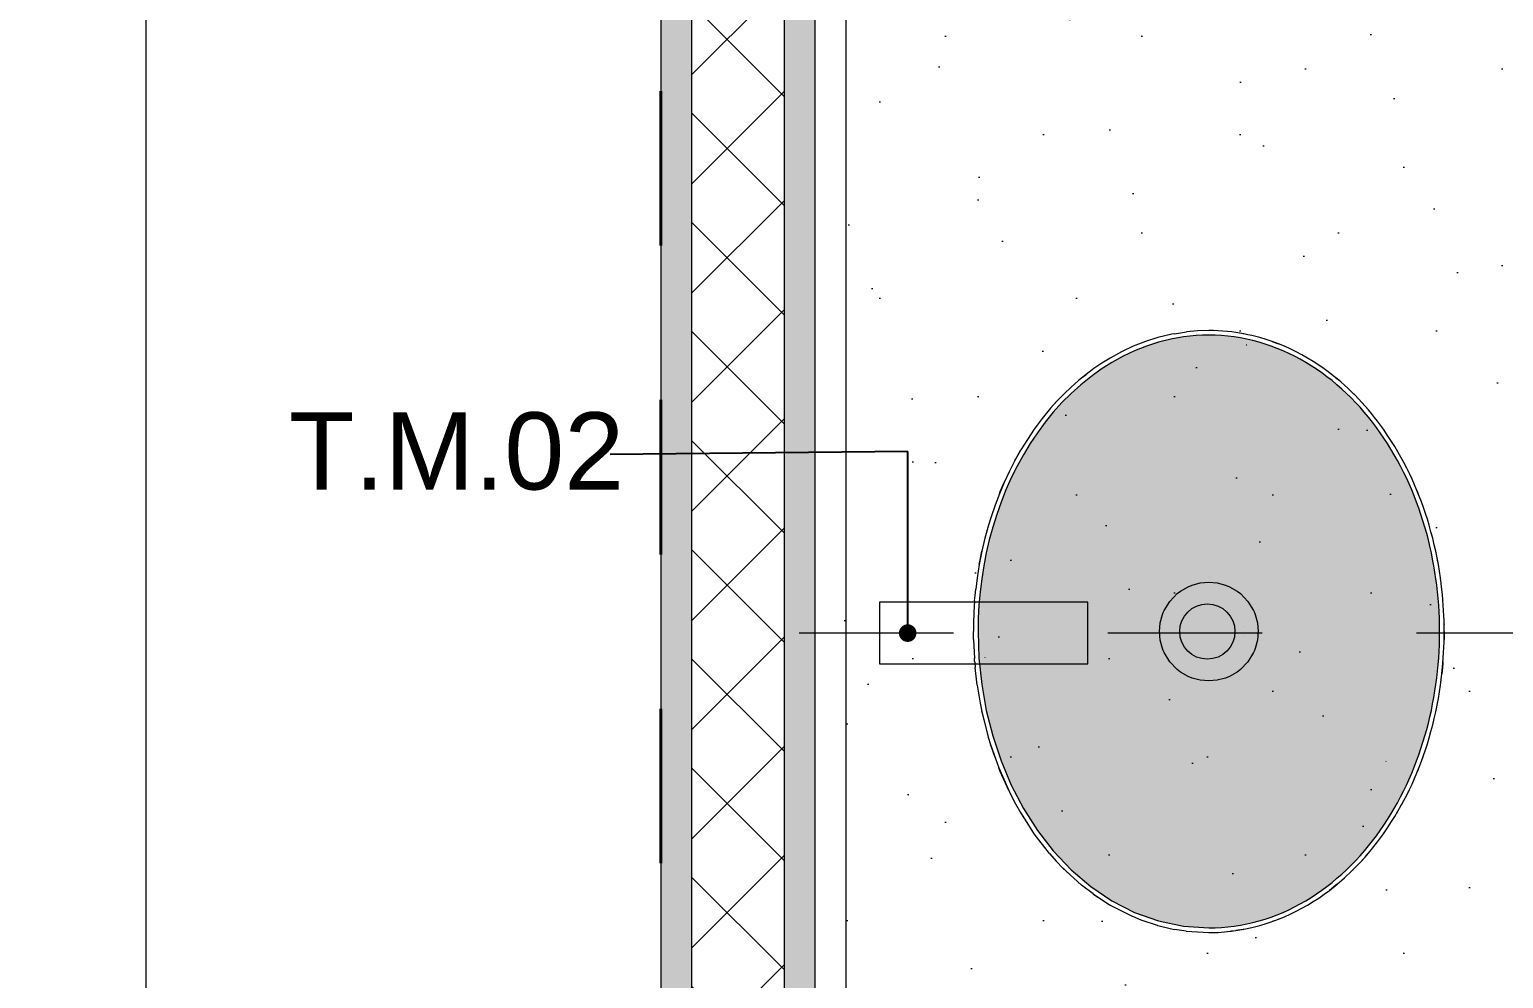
# Model space of a CAD drawing. Header units: metres. Extents: x -1.9 to 95.3, y -2.2 to 2.5.
# Drawn here: x 21.986 to 22.941, y -0.75 to -0.135 of the extents above; entities that cross this region are included whole.
import ezdxf

# ---------------------------------------------------------------- set-up
doc = ezdxf.new("R2010")
doc.units = ezdxf.units.M
doc.header["$MEASUREMENT"] = 0
doc.linetypes.add('Dashed', pattern=[0.035, 0.0225, -0.0125])
for name, color, linetype, lineweight in [('0_Caneta_No__1', 7, 'Continuous', 40), ('NOTAS-DETALHAMENTO.EXEC_Caneta_No__1', 7, 'Continuous', 40), ('NOTAS-DETALHAMENTO.EXEC_Caneta_No__241', 7, 'Continuous', 13), ('PAREDE CONSTRUIR_Caneta_No__241', 7, 'Continuous', 13), ('PAREDE CONSTRUIR_Caneta_No__255', 255, 'Continuous', 0), ('PAREDE CONSTRUIR_Caneta_No__83', 84, 'Continuous', 0)]:
    doc.layers.add(name, color=color, linetype=linetype, lineweight=lineweight)
for name, color, linetype, lineweight, true_color in [('0_Caneta_No__25', 7, 'Continuous', 13, 0x982312), ('EIXO HIDRÁULICO - Executivo.EXEC_Caneta_No__167', 7, 'Continuous', 0, 0x0035d5), ('LOUCAS-METAIS.ARQ_Caneta_No__13', 7, 'Continuous', 0, 0xaaaaaa), ('LOUCAS-METAIS.ARQ_Caneta_No__16', 7, 'Continuous', 0, 0xc9c9c9), ('LOUCAS-METAIS.ARQ_Caneta_No__19', 7, 'Continuous', 0, 0xe9e9e9), ('LOUCAS-METAIS.ARQ_Caneta_No__96', 7, 'Continuous', 0, 0xb6b6b6)]:
    doc.layers.add(name, color=color, linetype=linetype, lineweight=lineweight, true_color=true_color)
doc.styles.add('GENERATED_STYLE_1', font='arial.ttf')
doc.dimstyles.new('GENERATED_STYLE__2', dxfattribs={"dimtxt": 0.05, "dimasz": 0.02375, "dimexe": 0.18, "dimexo": 0.267183, "dimgap": 0, "dimtad": 1, "dimzin": 0, "dimdsep": 46, "dimtxsty": 'GENERATED_STYLE_1', "dimblk": 'ARROWHEAD_11', "dimblk1": 'ARROWHEAD_11', "dimblk2": 'ARROWHEAD_11', "dimcen": 0.09, "dimclrd": 256, "dimclre": 256, "dimclrt": 256, "dimadec": 0, "dimazin": 0, "dimtfac": 1, "dimtdec": 4, "dimtmove": 0, "dimatfit": 3, "dimfxl": 0, "dimtolj": 1, "dimtzin": 0, "dimarcsym": 0})
doc.dimstyles.new('GENERATED_STYLE__6', dxfattribs={"dimtxt": 0.18, "dimasz": 0.0228, "dimexe": 0.18, "dimexo": 0.0625, "dimgap": 0, "dimtad": 0, "dimtih": 1, "dimtoh": 1, "dimdec": 4, "dimzin": 0, "dimdsep": 46, "dimcen": 0.09, "dimadec": 0, "dimazin": 0, "dimtfac": 1, "dimtdec": 4, "dimtmove": 0, "dimatfit": 3, "dimldrblk": 'ARROWHEAD_11', "dimfxl": 0, "dimtolj": 1, "dimtzin": 0, "dimarcsym": 0})
pattern_1 = [(45, (24.06449, 0.2), (-0.0636396, 0.0636396), [0, -0.06, 0, -0.09]), (110, (24.26449, 0.2), (0.0845723, 0.0307818), [0, -0.044, 0, -0.076])]

# ---------------------------------------------------------------- blocks, each defined once
blk = doc.blocks.new('*D83', base_point=(24.06449, 0))
at = {"layer": '0_Caneta_No__25', "linetype": 'Continuous', "lineweight": 13, "true_color": 0x982312}
for points in [[(22.05562, 2.025), (22.05609, 2.02261), (22.05745, 2.02058), (22.05947, 2.01923), (22.06187, 2.01875), (22.06426, 2.01923), (22.06628, 2.02058), (22.06764, 2.02261), (22.06812, 2.025), (22.06764, 2.02739), (22.06628, 2.02942), (22.06426, 2.03077), (22.06187, 2.03125), (22.05947, 2.03077), (22.05745, 2.02942), (22.05609, 2.02739)], [(22.05562, -2.025), (22.05609, -2.02739), (22.05745, -2.02942), (22.05947, -2.03077), (22.06187, -2.03125), (22.06426, -2.03077), (22.06628, -2.02942), (22.06764, -2.02739), (22.06812, -2.025), (22.06764, -2.02261), (22.06628, -2.02058), (22.06426, -2.01923), (22.06187, -2.01875), (22.05947, -2.01923), (22.05745, -2.02058), (22.05609, -2.02261)]]:
    blk.add_hatch(color=24, dxfattribs=at).paths.add_polyline_path(points)
at = {"layer": '0_Caneta_No__25', "color": 24, "linetype": 'Continuous', "lineweight": 13, "true_color": 0x982312}
for p, q in [((22.06187, 2.03125), (22.06187, 2.0375)), ((22.05562, 2.025), (22.03843, 2.025)), ((22.32905, 2.025), (22.06812, 2.025)), ((22.06187, -2.01875), (22.06187, 2.01875)), ((22.05562, -2.025), (22.03843, -2.025)), ((22.06187, -2.0375), (22.06187, -2.03125)), ((22.32905, -2.025), (22.06812, -2.025))]:
    blk.add_line(p, q, dxfattribs=at)
for centre in [(22.06187, 2.025), (22.06187, -2.025)]:
    blk.add_circle(centre, 0.00625, dxfattribs=at)
at = {"layer": '0_Caneta_No__25', "color": 24, "lineweight": 13, "true_color": 0x982312, "insert": (22.05187, -0.06673), "char_height": 0.05, "attachment_point": 7, "rotation": 90, "style": 'GENERATED_STYLE_1'}
blk.add_mtext('\\A1;{\\pql;\\fArial|b0|i0|c0|p0;\\W1.000000;4,05}', dxfattribs=at)
blk = doc.blocks.new('ARROWHEAD_11')
at = {"color": 0, "linetype": 'Continuous', "lineweight": 0}
blk.add_line((0, 0), (-1, 0), dxfattribs=at)
at = {"color": 0, "linetype": 'Continuous', "lineweight": 0, "const_width": 0.25, "flags": 128}
blk.add_lwpolyline([(-0.125, 0, 1), (0.125, 0, 1)], format="xyb", close=True, dxfattribs=at)

msp = doc.modelspace()

# ---------------------------------------------------------------- hatches: boundary and pattern name
at = {"layer": 'LOUCAS-METAIS.ARQ_Caneta_No__16', "linetype": 'Continuous', "lineweight": 0, "true_color": 0xc9c9c9}
h = msp.add_hatch(dxfattribs=at)
h.set_pattern_fill('Haie_OD_LEGENDA_0006', color=9, style=0, pattern_type=2)
h.set_pattern_definition(pattern_1)
h.paths.add_polyline_path([(22.51532, -2.005), (22.51532, 0.375), (22.49532, 0.375), (22.49532, -2.005)])
h = msp.add_hatch(dxfattribs=at)
h.set_pattern_fill('Haie_OD_LEGENDA_0006', color=9, style=0, pattern_type=2)
h.set_pattern_definition(pattern_1)
h.paths.add_polyline_path([(22.99532, -2.005), (22.99532, 0.375), (22.51532, 0.375), (22.51532, -2.005)])
at = {"layer": 'LOUCAS-METAIS.ARQ_Caneta_No__19', "linetype": 'Continuous', "lineweight": 0, "true_color": 0x747474}
msp.add_hatch(color=8, dxfattribs=at).paths.add_polyline_path([(22.71773, -0.33757), (22.70988, -0.34009), (22.70221, -0.34312), (22.69473, -0.34664), (22.68748, -0.35064), (22.68047, -0.35507), (22.67372, -0.35992), (22.66724, -0.36515), (22.66104, -0.37075), (22.65514, -0.37667), (22.64953, -0.38291), (22.64423, -0.38942), (22.63922, -0.3962), (22.63453, -0.40322), (22.63015, -0.41045), (22.62607, -0.41788), (22.6223, -0.42549), (22.61884, -0.43326), (22.61569, -0.44117), (22.61284, -0.44921), (22.6103, -0.45736), (22.60806, -0.46561), (22.60612, -0.47395), (22.60448, -0.48235), (22.60314, -0.49081), (22.6021, -0.49932), (22.60136, -0.50787), (22.60092, -0.51642), (22.60077, -0.525), (22.60136, -0.54214), (22.60314, -0.55919), (22.60612, -0.57606), (22.6103, -0.59264), (22.61569, -0.60883), (22.6223, -0.62451), (22.63015, -0.63955), (22.63923, -0.6538), (22.64953, -0.66709), (22.66105, -0.67926), (22.67372, -0.69008), (22.68749, -0.69936), (22.70221, -0.70688), (22.71773, -0.71243), (22.73381, -0.71584), (22.75026, -0.717), (22.75439, -0.71693), (22.75852, -0.71671), (22.76264, -0.71635), (22.76672, -0.71584), (22.77078, -0.7152), (22.77482, -0.71441), (22.77883, -0.71349), (22.78281, -0.71243), (22.78675, -0.71124), (22.79065, -0.70991), (22.79451, -0.70846), (22.79833, -0.70688), (22.80209, -0.70518), (22.8058, -0.70335), (22.80946, -0.70142), (22.81305, -0.69936), (22.81659, -0.6972), (22.82006, -0.69493), (22.82347, -0.69256), (22.82681, -0.69008), (22.83009, -0.68751), (22.83329, -0.68485), (22.83643, -0.68209), (22.83949, -0.67925), (22.84248, -0.67633), (22.8454, -0.67333), (22.84824, -0.67025), (22.85101, -0.66709), (22.8537, -0.66387), (22.85631, -0.66057), (22.85885, -0.65722), (22.86131, -0.6538), (22.8637, -0.65032), (22.866, -0.64678), (22.86824, -0.64319), (22.87039, -0.63955), (22.87247, -0.63586), (22.87447, -0.63212), (22.87639, -0.62834), (22.87823, -0.62451), (22.88, -0.62065), (22.8817, -0.61674), (22.88331, -0.6128), (22.88485, -0.60883), (22.88631, -0.60483), (22.8877, -0.60079), (22.88901, -0.59673), (22.89024, -0.59264), (22.8914, -0.58852), (22.89248, -0.58439), (22.89349, -0.58023), (22.89442, -0.57605), (22.89527, -0.57186), (22.89606, -0.56765), (22.89676, -0.56342), (22.89739, -0.55919), (22.89795, -0.55494), (22.89843, -0.55068), (22.89884, -0.54641), (22.89917, -0.54214), (22.89943, -0.53786), (22.89962, -0.53358), (22.89973, -0.52929), (22.89977, -0.525), (22.89976, -0.52285), (22.89973, -0.5207), (22.89962, -0.51641), (22.89943, -0.51213), (22.89917, -0.50786), (22.89884, -0.50358), (22.89843, -0.49931), (22.89795, -0.49505), (22.89739, -0.4908), (22.89676, -0.48657), (22.89605, -0.48234), (22.89527, -0.47813), (22.89442, -0.47394), (22.89348, -0.46976), (22.89248, -0.4656), (22.8914, -0.46147), (22.89024, -0.45735), (22.889, -0.45326), (22.88769, -0.4492), (22.88631, -0.44517), (22.88485, -0.44116), (22.88331, -0.43719), (22.88169, -0.43325), (22.88, -0.42935), (22.87823, -0.42548), (22.87639, -0.42166), (22.87446, -0.41787), (22.87246, -0.41413), (22.87039, -0.41044), (22.86823, -0.4068), (22.866, -0.40321), (22.86369, -0.39968), (22.86131, -0.3962), (22.85885, -0.39278), (22.85631, -0.38942), (22.85369, -0.38613), (22.851, -0.3829), (22.84823, -0.37975), (22.84539, -0.37667), (22.84247, -0.37366), (22.83948, -0.37074), (22.83642, -0.3679), (22.83329, -0.36515), (22.83008, -0.36248), (22.82681, -0.35991), (22.82346, -0.35744), (22.82005, -0.35506), (22.81658, -0.35279), (22.81304, -0.35063), (22.80945, -0.34858), (22.80579, -0.34664), (22.80208, -0.34482), (22.79832, -0.34312), (22.79451, -0.34154), (22.79065, -0.34008), (22.78674, -0.33876), (22.7828, -0.33757), (22.77882, -0.33651), (22.77481, -0.33558), (22.77078, -0.3348), (22.76671, -0.33416), (22.76263, -0.33365), (22.75852, -0.33329), (22.75439, -0.33307), (22.75026, -0.333), (22.74615, -0.33307), (22.74202, -0.33329), (22.73381, -0.33416), (22.72571, -0.33559)])
at = {"layer": 'PAREDE CONSTRUIR_Caneta_No__255', "linetype": 'Continuous', "lineweight": 0}
for points in [[(22.41532, 2.025), (22.39532, 2.025), (22.39532, -2.025), (22.41532, -2.025)], [(22.49532, -2.025), (22.49532, 2.025), (22.47532, 2.025), (22.47532, -2.025)]]:
    msp.add_hatch(color=255, dxfattribs=at).paths.add_polyline_path(points)
at = {"layer": 'PAREDE CONSTRUIR_Caneta_No__83', "linetype": 'Continuous', "lineweight": 0}
h = msp.add_hatch(dxfattribs=at)
h.set_pattern_fill('Placomur_0006', color=84, style=0, pattern_type=2)
h.set_pattern_definition([(45, (24.06449, 7e-15), (-0.0353553, 0.0353553), []), (135, (24.06449, 7e-15), (0.0353553, 0.0353553), [])])
h.paths.add_polyline_path([(22.47532, -2.025), (22.47532, 2.025), (22.41532, 2.025), (22.41532, -2.025)])

# ---------------------------------------------------------------- linework, layer by layer
at = {"layer": '0_Caneta_No__1', "color": 7, "linetype": 'Dashed', "lineweight": 40}
msp.add_lwpolyline([(22.39532, -2.225), (25.79366, -2.225), (25.79366, 2.225), (22.39532, 2.225)], close=True, dxfattribs=at)
at = {"layer": 'EIXO HIDRÁULICO - Executivo.EXEC_Caneta_No__167', "color": 162, "linetype": 'Dashed', "lineweight": 0, "true_color": 0x0035d5}
msp.add_line((23.38477, -0.526), (22.43532, -0.526), dxfattribs=at)
at = {"layer": 'LOUCAS-METAIS.ARQ_Caneta_No__13', "color": 253, "linetype": 'Continuous', "lineweight": 0, "true_color": 0xaaaaaa, "flags": 128}
for points in [[(22.49532, -2.005), (22.49532, 0.375)], [(22.51532, -2.005), (22.51532, 0.375)]]:
    msp.add_lwpolyline(points, dxfattribs=at)
at = {"layer": 'LOUCAS-METAIS.ARQ_Caneta_No__96', "color": 253, "linetype": 'Continuous', "lineweight": 0, "true_color": 0xb6b6b6}
for p, q in [((22.72636, -0.33239), (22.71714, -0.33462)), ((22.73381, -0.33416), (22.72571, -0.33559)), ((22.728, -0.33207), (22.72636, -0.33239)), ((22.728, -0.33207), (22.73573, -0.33088)), ((22.74202, -0.33329), (22.73381, -0.33416)), ((22.743, -0.33022), (22.73573, -0.33088)), ((22.73575, -0.33088), (22.73578, -0.33087)), ((22.73578, -0.33087), (22.73583, -0.33087)), ((22.74615, -0.33307), (22.74202, -0.33329)), ((22.75026, -0.33), (22.743, -0.33022)), ((22.75026, -0.333), (22.74615, -0.33307)), ((22.7533, -0.33004), (22.75026, -0.33)), ((22.75439, -0.33307), (22.75026, -0.333)), ((22.75634, -0.33015), (22.7533, -0.33004)), ((22.75852, -0.33329), (22.75439, -0.33307)), ((22.75939, -0.33035), (22.75634, -0.33015)), ((22.76263, -0.33365), (22.75852, -0.33329)), ((22.76242, -0.33061), (22.75939, -0.33035)), ((22.76509, -0.33091), (22.76242, -0.33061)), ((22.76671, -0.33416), (22.76263, -0.33365)), ((22.7647, -0.33087), (22.76476, -0.33087)), ((22.76476, -0.33087), (22.76483, -0.33089)), ((22.76774, -0.33127), (22.76509, -0.33091)), ((22.77078, -0.3348), (22.76671, -0.33416)), ((22.77038, -0.33169), (22.76774, -0.33127)), ((22.77301, -0.33216), (22.77038, -0.33169)), ((22.77301, -0.33216), (22.77254, -0.33207)), ((22.77562, -0.33269), (22.77301, -0.33216)), ((22.77823, -0.33328), (22.77562, -0.33269)), ((22.78082, -0.33392), (22.77823, -0.33328)), ((22.7834, -0.33462), (22.78082, -0.33392)), ((22.70134, -0.34023), (22.69373, -0.34379)), ((22.70221, -0.34312), (22.69473, -0.34664)), ((22.70653, -0.33813), (22.70134, -0.34023)), ((22.70988, -0.34009), (22.70221, -0.34312)), ((22.70915, -0.33716), (22.70653, -0.33813)), ((22.71714, -0.33462), (22.70915, -0.33716)), ((22.71773, -0.33757), (22.70988, -0.34009)), ((22.72571, -0.33559), (22.71773, -0.33757)), ((22.77481, -0.33558), (22.77078, -0.3348)), ((22.77485, -0.33956), (22.77452, -0.33948)), ((22.77882, -0.33651), (22.77481, -0.33558)), ((22.7828, -0.33757), (22.77882, -0.33651)), ((22.78674, -0.33876), (22.7828, -0.33757)), ((22.78741, -0.33582), (22.7834, -0.33462)), ((22.79065, -0.34008), (22.78674, -0.33876)), ((22.79138, -0.33716), (22.78741, -0.33582)), ((22.79451, -0.34154), (22.79065, -0.34008)), ((22.79138, -0.33716), (22.79401, -0.33813)), ((22.79531, -0.33863), (22.79138, -0.33716)), ((22.79401, -0.33813), (22.79531, -0.33863)), ((22.79832, -0.34312), (22.79451, -0.34154)), ((22.79919, -0.34023), (22.79531, -0.33863)), ((22.80208, -0.34482), (22.79832, -0.34312)), ((22.80303, -0.34195), (22.79919, -0.34023)), ((22.80681, -0.34379), (22.80303, -0.34195)), ((22.68099, -0.35113), (22.67578, -0.35468)), ((22.68748, -0.35064), (22.68047, -0.35507)), ((22.68634, -0.34783), (22.68099, -0.35113)), ((22.69373, -0.34379), (22.68634, -0.34783)), ((22.69473, -0.34664), (22.68748, -0.35064)), ((22.80579, -0.34664), (22.80208, -0.34482)), ((22.80945, -0.34858), (22.80579, -0.34664)), ((22.81053, -0.34575), (22.80681, -0.34379)), ((22.81304, -0.35063), (22.80945, -0.34858)), ((22.81419, -0.34783), (22.81053, -0.34575)), ((22.81658, -0.35279), (22.81304, -0.35063)), ((22.81784, -0.35005), (22.81419, -0.34783)), ((22.82005, -0.35506), (22.81658, -0.35279)), ((22.82143, -0.35238), (22.81784, -0.35005)), ((22.82495, -0.35481), (22.82143, -0.35238)), ((22.66581, -0.36244), (22.66106, -0.36663)), ((22.67072, -0.35845), (22.66581, -0.36244)), ((22.66581, -0.36244), (22.66788, -0.3607)), ((22.67372, -0.35992), (22.66724, -0.36515)), ((22.66788, -0.3607), (22.67072, -0.35845)), ((22.67578, -0.35468), (22.67072, -0.35845)), ((22.68047, -0.35507), (22.67372, -0.35992)), ((22.67575, -0.3547), (22.67578, -0.35468)), ((22.6758, -0.35466), (22.67578, -0.35468)), ((22.82346, -0.35744), (22.82005, -0.35506)), ((22.82681, -0.35991), (22.82346, -0.35744)), ((22.82475, -0.35468), (22.82473, -0.35466)), ((22.82475, -0.35468), (22.82477, -0.35469)), ((22.8284, -0.35736), (22.82495, -0.35481)), ((22.83008, -0.36248), (22.82681, -0.35991)), ((22.8309, -0.35929), (22.8284, -0.35736)), ((22.83329, -0.36515), (22.83008, -0.36248)), ((22.83335, -0.36128), (22.8309, -0.35929)), ((22.83265, -0.3607), (22.83335, -0.36128)), ((22.83577, -0.36332), (22.83335, -0.36128)), ((22.83472, -0.36243), (22.83425, -0.36204)), ((22.83478, -0.36249), (22.83472, -0.36243)), ((22.65647, -0.37101), (22.65205, -0.37558)), ((22.66104, -0.37075), (22.65514, -0.37667)), ((22.66106, -0.36663), (22.65647, -0.37101)), ((22.66724, -0.36515), (22.66104, -0.37075)), ((22.83642, -0.3679), (22.83329, -0.36515)), ((22.83814, -0.36541), (22.83577, -0.36332)), ((22.83948, -0.37074), (22.83642, -0.3679)), ((22.84048, -0.36756), (22.83814, -0.36541)), ((22.84247, -0.37366), (22.83948, -0.37074)), ((22.84277, -0.36974), (22.84048, -0.36756)), ((22.84503, -0.37198), (22.84277, -0.36974)), ((22.84406, -0.37101), (22.84393, -0.37089)), ((22.84406, -0.37101), (22.84427, -0.37123)), ((22.84724, -0.37426), (22.84503, -0.37198)), ((22.6478, -0.38032), (22.6423, -0.38701)), ((22.64779, -0.38033), (22.6478, -0.38031)), ((22.65205, -0.37558), (22.6478, -0.38032)), ((22.65143, -0.37625), (22.6478, -0.38032)), ((22.65514, -0.37667), (22.64953, -0.38291)), ((22.65205, -0.37558), (22.65143, -0.37625)), ((22.84539, -0.37667), (22.84247, -0.37366)), ((22.84823, -0.37975), (22.84539, -0.37667)), ((22.84941, -0.37658), (22.84724, -0.37426)), ((22.851, -0.3829), (22.84823, -0.37975)), ((22.84911, -0.37625), (22.84941, -0.37658)), ((22.85154, -0.37895), (22.84941, -0.37658)), ((22.85363, -0.38136), (22.85154, -0.37895)), ((22.85273, -0.38031), (22.85236, -0.3799)), ((22.85273, -0.38031), (22.85283, -0.38044)), ((22.85567, -0.38381), (22.85363, -0.38136)), ((22.6423, -0.38701), (22.63712, -0.39397)), ((22.64423, -0.38942), (22.63922, -0.3962)), ((22.64953, -0.38291), (22.64423, -0.38942)), ((22.85369, -0.38613), (22.851, -0.3829)), ((22.85631, -0.38942), (22.85369, -0.38613)), ((22.85767, -0.38629), (22.85567, -0.38381)), ((22.85885, -0.39278), (22.85631, -0.38942)), ((22.85963, -0.38882), (22.85767, -0.38629)), ((22.86154, -0.39138), (22.85963, -0.38882)), ((22.86341, -0.39397), (22.86154, -0.39138)), ((22.63271, -0.40051), (22.62855, -0.40723)), ((22.63712, -0.39397), (22.63271, -0.40051)), ((22.63922, -0.3962), (22.63453, -0.40322)), ((22.86131, -0.3962), (22.85885, -0.39278)), ((22.86369, -0.39968), (22.86131, -0.3962)), ((22.865, -0.39625), (22.86341, -0.39397)), ((22.866, -0.40321), (22.86369, -0.39968)), ((22.86655, -0.39856), (22.865, -0.39625)), ((22.8687, -0.40187), (22.86655, -0.39856)), ((22.62855, -0.40723), (22.62466, -0.41412)), ((22.62503, -0.41344), (22.62855, -0.40723)), ((22.63015, -0.41045), (22.62607, -0.41788)), ((22.62853, -0.40727), (22.62851, -0.40729)), ((22.63453, -0.40322), (22.63015, -0.41045)), ((22.86823, -0.4068), (22.866, -0.40321)), ((22.87039, -0.41044), (22.86823, -0.4068)), ((22.87078, -0.40523), (22.8687, -0.40187)), ((22.87246, -0.41413), (22.87039, -0.41044)), ((22.8728, -0.40863), (22.87078, -0.40523)), ((22.87202, -0.40729), (22.87188, -0.40708)), ((22.87202, -0.40729), (22.87226, -0.40772)), ((22.87475, -0.41207), (22.8728, -0.40863)), ((22.62466, -0.41412), (22.62104, -0.42118)), ((22.62607, -0.41788), (22.6223, -0.42549)), ((22.62466, -0.41412), (22.62503, -0.41344)), ((22.87446, -0.41787), (22.87246, -0.41413)), ((22.87639, -0.42166), (22.87446, -0.41787)), ((22.8755, -0.41344), (22.87475, -0.41207)), ((22.87664, -0.41556), (22.87475, -0.41207)), ((22.87664, -0.41556), (22.8755, -0.41344)), ((22.87845, -0.41908), (22.87664, -0.41556)), ((22.8802, -0.42264), (22.87845, -0.41908)), ((22.61768, -0.42838), (22.61458, -0.43572)), ((22.61517, -0.43427), (22.61768, -0.42838)), ((22.62104, -0.42118), (22.61768, -0.42838)), ((22.6223, -0.42549), (22.61884, -0.43326)), ((22.62097, -0.42132), (22.6209, -0.42148)), ((22.62101, -0.42124), (22.62097, -0.42132)), ((22.87823, -0.42548), (22.87639, -0.42166)), ((22.88, -0.42935), (22.87823, -0.42548)), ((22.87956, -0.42132), (22.87934, -0.42089)), ((22.87966, -0.42153), (22.87956, -0.42132)), ((22.88169, -0.43325), (22.88, -0.42935)), ((22.88189, -0.42624), (22.8802, -0.42264)), ((22.88351, -0.42987), (22.88189, -0.42624)), ((22.61458, -0.43572), (22.61175, -0.44318)), ((22.6145, -0.43594), (22.61443, -0.43613)), ((22.61457, -0.43577), (22.6145, -0.43594)), ((22.61458, -0.43572), (22.61517, -0.43427)), ((22.61884, -0.43326), (22.61569, -0.44117)), ((22.88331, -0.43719), (22.88169, -0.43325)), ((22.88485, -0.44116), (22.88331, -0.43719)), ((22.88506, -0.43354), (22.88351, -0.42987)), ((22.88536, -0.43427), (22.88506, -0.43354)), ((22.88655, -0.43724), (22.88506, -0.43354)), ((22.88604, -0.43594), (22.88536, -0.43427)), ((22.88609, -0.43609), (22.88604, -0.43594)), ((22.88797, -0.44096), (22.88655, -0.43724)), ((22.61175, -0.44318), (22.60918, -0.45074)), ((22.61569, -0.44117), (22.61284, -0.44921)), ((22.88631, -0.44517), (22.88485, -0.44116)), ((22.88769, -0.4492), (22.88631, -0.44517)), ((22.88933, -0.44471), (22.88797, -0.44096)), ((22.89062, -0.44849), (22.88933, -0.44471)), ((22.89184, -0.4523), (22.89062, -0.44849)), ((22.60753, -0.45612), (22.60524, -0.46452)), ((22.60918, -0.45074), (22.60753, -0.45612)), ((22.6103, -0.45736), (22.60806, -0.46561)), ((22.60912, -0.45096), (22.60909, -0.45104)), ((22.61284, -0.44921), (22.6103, -0.45736)), ((22.889, -0.45326), (22.88769, -0.4492)), ((22.89024, -0.45735), (22.889, -0.45326)), ((22.8914, -0.46147), (22.89024, -0.45735)), ((22.89145, -0.45104), (22.89137, -0.45083)), ((22.89145, -0.45104), (22.89159, -0.45151)), ((22.893, -0.45612), (22.89184, -0.4523)), ((22.89419, -0.46031), (22.893, -0.45612)), ((22.60524, -0.46452), (22.60325, -0.473)), ((22.60806, -0.46561), (22.60612, -0.47395)), ((22.89248, -0.4656), (22.8914, -0.46147)), ((22.89348, -0.46976), (22.89248, -0.4656)), ((22.8953, -0.46452), (22.89419, -0.46031)), ((22.89633, -0.46875), (22.8953, -0.46452)), ((22.60325, -0.473), (22.60157, -0.48156)), ((22.6021, -0.4787), (22.60325, -0.473)), ((22.60612, -0.47395), (22.60448, -0.48235)), ((22.89442, -0.47394), (22.89348, -0.46976)), ((22.89527, -0.47813), (22.89442, -0.47394)), ((22.89728, -0.473), (22.89633, -0.46875)), ((22.89816, -0.47727), (22.89728, -0.473)), ((22.89844, -0.4787), (22.89816, -0.47727)), ((22.89896, -0.48156), (22.89816, -0.47727)), ((22.60157, -0.48156), (22.6002, -0.49018)), ((22.60157, -0.48156), (22.6021, -0.4787)), ((22.60448, -0.48235), (22.60314, -0.49081)), ((22.89605, -0.48234), (22.89527, -0.47813)), ((22.89676, -0.48657), (22.89605, -0.48234)), ((22.89739, -0.4908), (22.89676, -0.48657)), ((22.89896, -0.48156), (22.89844, -0.4787)), ((22.89969, -0.48586), (22.89896, -0.48156)), ((22.90033, -0.49018), (22.89969, -0.48586)), ((22.6002, -0.49018), (22.59927, -0.49761)), ((22.60314, -0.49081), (22.6021, -0.49932)), ((22.73197, -0.49875), (22.73681, -0.49596)), ((22.73681, -0.49596), (22.73938, -0.49491)), ((22.73938, -0.49491), (22.74476, -0.49348)), ((22.74476, -0.49348), (22.75027, -0.493)), ((22.75027, -0.493), (22.75577, -0.49348)), ((22.75577, -0.49348), (22.76115, -0.49491)), ((22.76115, -0.49491), (22.76372, -0.49596)), ((22.76372, -0.49596), (22.76857, -0.49875)), ((22.89795, -0.49505), (22.89739, -0.4908)), ((22.89843, -0.49931), (22.89795, -0.49505)), ((22.90083, -0.49392), (22.90033, -0.49018)), ((22.90127, -0.49766), (22.90083, -0.49392)), ((22.59856, -0.50507), (22.59808, -0.51254)), ((22.59856, -0.50507), (22.59885, -0.50174)), ((22.59856, -0.50503), (22.59856, -0.50507)), ((22.59857, -0.50501), (22.59857, -0.50502)), ((22.59885, -0.50174), (22.59927, -0.49761)), ((22.6021, -0.49932), (22.60136, -0.50787)), ((22.72128, -0.51144), (22.72491, -0.50547)), ((22.72491, -0.50547), (22.72976, -0.50044)), ((22.72976, -0.50044), (22.73197, -0.49875)), ((22.76857, -0.49875), (22.77078, -0.50044)), ((22.77078, -0.50044), (22.77562, -0.50547)), ((22.77562, -0.50547), (22.77925, -0.51144)), ((22.89884, -0.50358), (22.89843, -0.49931)), ((22.89917, -0.50786), (22.89884, -0.50358)), ((22.90162, -0.50106), (22.90127, -0.49766)), ((22.90169, -0.50174), (22.90162, -0.50106)), ((22.90193, -0.50447), (22.90162, -0.50106)), ((22.90218, -0.50788), (22.90193, -0.50447)), ((22.90197, -0.50501), (22.90196, -0.50485)), ((22.90197, -0.50508), (22.90197, -0.50501)), ((22.59808, -0.51254), (22.59782, -0.52003)), ((22.60136, -0.50787), (22.60092, -0.51642)), ((22.71877, -0.51937), (22.72021, -0.51401)), ((22.72021, -0.51401), (22.72072, -0.51272)), ((22.72072, -0.51272), (22.72128, -0.51144)), ((22.77925, -0.51144), (22.77982, -0.51272)), ((22.77982, -0.51272), (22.78032, -0.51401)), ((22.78032, -0.51401), (22.78177, -0.51937)), ((22.89943, -0.51213), (22.89917, -0.50786)), ((22.89962, -0.51641), (22.89943, -0.51213)), ((22.90239, -0.5113), (22.90218, -0.50788)), ((22.90256, -0.51472), (22.90239, -0.5113)), ((22.90267, -0.51814), (22.90256, -0.51472)), ((22.59782, -0.52003), (22.59777, -0.525)), ((22.59782, -0.53009), (22.59777, -0.525)), ((22.59782, -0.51983), (22.59782, -0.51991)), ((22.59782, -0.51996), (22.59782, -0.51991)), ((22.60092, -0.51642), (22.60077, -0.525)), ((22.60077, -0.525), (22.60136, -0.54214)), ((22.71827, -0.525), (22.71877, -0.51937)), ((22.71877, -0.53063), (22.71827, -0.525)), ((22.77249, -0.52148), (22.7725, -0.52154)), ((22.78177, -0.51937), (22.78227, -0.525)), ((22.78227, -0.525), (22.78177, -0.53063)), ((22.89973, -0.5207), (22.89962, -0.51641)), ((22.89976, -0.52285), (22.89973, -0.5207)), ((22.89973, -0.52929), (22.89977, -0.525)), ((22.89977, -0.525), (22.89976, -0.52285)), ((22.90274, -0.52157), (22.90267, -0.51814)), ((22.90267, -0.53186), (22.90277, -0.525)), ((22.90272, -0.51991), (22.90271, -0.51971)), ((22.90272, -0.51991), (22.90272, -0.52047)), ((22.90277, -0.525), (22.90272, -0.53009)), ((22.90277, -0.525), (22.90274, -0.52157)), ((22.59782, -0.53009), (22.59823, -0.53832)), ((22.72021, -0.53598), (22.71877, -0.53063)), ((22.7725, -0.52846), (22.77249, -0.52852)), ((22.78177, -0.53063), (22.78032, -0.53598)), ((22.89943, -0.53786), (22.89962, -0.53358)), ((22.89962, -0.53358), (22.89973, -0.52929)), ((22.90239, -0.5387), (22.90267, -0.53186)), ((22.90269, -0.53058), (22.90272, -0.53009)), ((22.59823, -0.53832), (22.59838, -0.54245)), ((22.59854, -0.54445), (22.59838, -0.54245)), ((22.60136, -0.54214), (22.60314, -0.55919)), ((22.60521, -0.54162), (22.60522, -0.54171)), ((22.72072, -0.53728), (22.72021, -0.53598)), ((22.72128, -0.53856), (22.72072, -0.53728)), ((22.72491, -0.54452), (22.72128, -0.53856)), ((22.77925, -0.53856), (22.77562, -0.54452)), ((22.77982, -0.53728), (22.77925, -0.53856)), ((22.78032, -0.53598), (22.77982, -0.53728)), ((22.89884, -0.54641), (22.89917, -0.54214)), ((22.89917, -0.54214), (22.89943, -0.53786)), ((22.90193, -0.54553), (22.90239, -0.5387)), ((22.59854, -0.54445), (22.59857, -0.54499)), ((22.59857, -0.54499), (22.59885, -0.54826)), ((22.6002, -0.55982), (22.59885, -0.54826)), ((22.72976, -0.54956), (22.72491, -0.54452)), ((22.73197, -0.55125), (22.72976, -0.54956)), ((22.73681, -0.55403), (22.73197, -0.55125)), ((22.76857, -0.55125), (22.76372, -0.55403)), ((22.77078, -0.54956), (22.76857, -0.55125)), ((22.77562, -0.54452), (22.77078, -0.54956)), ((22.89795, -0.55494), (22.89843, -0.55068)), ((22.89843, -0.55068), (22.89884, -0.54641)), ((22.90033, -0.55982), (22.90127, -0.55234)), ((22.90127, -0.55234), (22.90193, -0.54553)), ((22.90169, -0.54826), (22.90127, -0.55234)), ((22.90193, -0.54553), (22.90169, -0.54826)), ((22.90194, -0.54529), (22.90197, -0.54499)), ((22.90197, -0.54499), (22.90198, -0.5447)), ((22.6002, -0.55982), (22.6021, -0.5713)), ((22.60314, -0.55919), (22.60612, -0.57606)), ((22.73938, -0.55509), (22.73681, -0.55403)), ((22.74476, -0.55652), (22.73938, -0.55509)), ((22.75027, -0.557), (22.74476, -0.55652)), ((22.75577, -0.55652), (22.75027, -0.557)), ((22.76115, -0.55509), (22.75577, -0.55652)), ((22.76372, -0.55403), (22.76115, -0.55509)), ((22.89676, -0.56342), (22.89739, -0.55919)), ((22.89739, -0.55919), (22.89795, -0.55494)), ((22.89969, -0.56414), (22.90033, -0.55982)), ((22.6021, -0.5713), (22.60321, -0.57679)), ((22.89442, -0.57605), (22.89527, -0.57186)), ((22.89527, -0.57186), (22.89606, -0.56765)), ((22.89606, -0.56765), (22.89676, -0.56342)), ((22.89728, -0.577), (22.89816, -0.57273)), ((22.89816, -0.57273), (22.89896, -0.56844)), ((22.89816, -0.57273), (22.89844, -0.5713)), ((22.89844, -0.5713), (22.89896, -0.56844)), ((22.89896, -0.56844), (22.89969, -0.56414)), ((22.60321, -0.57679), (22.60742, -0.59348)), ((22.60325, -0.577), (22.60322, -0.57686)), ((22.60325, -0.577), (22.60453, -0.58203)), ((22.60612, -0.57606), (22.6103, -0.59264)), ((22.89248, -0.58439), (22.89349, -0.58023)), ((22.89349, -0.58023), (22.89442, -0.57605)), ((22.8953, -0.58548), (22.89633, -0.58125)), ((22.89633, -0.58125), (22.89728, -0.577)), ((22.89024, -0.59264), (22.8914, -0.58852)), ((22.8914, -0.58852), (22.89248, -0.58439)), ((22.893, -0.59388), (22.89419, -0.58969)), ((22.89419, -0.58969), (22.8953, -0.58548)), ((22.60753, -0.59388), (22.60742, -0.59348)), ((22.60742, -0.59348), (22.60885, -0.59819)), ((22.60885, -0.59819), (22.61422, -0.61336)), ((22.60909, -0.59896), (22.6089, -0.59835)), ((22.60909, -0.59896), (22.61172, -0.60632)), ((22.6103, -0.59264), (22.61569, -0.60883)), ((22.88631, -0.60483), (22.8877, -0.60079)), ((22.8877, -0.60079), (22.88901, -0.59673)), ((22.88901, -0.59673), (22.89024, -0.59264)), ((22.88933, -0.60528), (22.89062, -0.60151)), ((22.89062, -0.60151), (22.89184, -0.5977)), ((22.89137, -0.59918), (22.89145, -0.59896)), ((22.8916, -0.59848), (22.89145, -0.59896)), ((22.89184, -0.5977), (22.893, -0.59388)), ((22.61569, -0.60883), (22.6223, -0.62451)), ((22.86512, -0.609), (22.86501, -0.60927)), ((22.88331, -0.6128), (22.88485, -0.60883)), ((22.88485, -0.60883), (22.88631, -0.60483)), ((22.88655, -0.61276), (22.88797, -0.60904)), ((22.88797, -0.60904), (22.88933, -0.60528)), ((22.61517, -0.61573), (22.61422, -0.61336)), ((22.61422, -0.61336), (22.62066, -0.62804)), ((22.61447, -0.614), (22.6145, -0.61406)), ((22.62066, -0.62804), (22.61517, -0.61573)), ((22.87823, -0.62451), (22.88, -0.62065)), ((22.88, -0.62065), (22.8817, -0.61674)), ((22.8817, -0.61674), (22.88331, -0.6128)), ((22.88189, -0.62376), (22.88351, -0.62013)), ((22.88351, -0.62013), (22.88506, -0.61646)), ((22.88506, -0.61646), (22.88655, -0.61276)), ((22.88506, -0.61646), (22.88536, -0.61573)), ((22.88536, -0.61573), (22.88604, -0.61406)), ((22.88604, -0.61406), (22.88609, -0.61391)), ((22.62066, -0.62804), (22.62503, -0.63656)), ((22.62086, -0.62844), (22.62097, -0.62868)), ((22.62097, -0.62868), (22.62503, -0.63656)), ((22.6223, -0.62451), (22.63015, -0.63955)), ((22.87447, -0.63212), (22.87639, -0.62834)), ((22.87639, -0.62834), (22.87823, -0.62451)), ((22.87845, -0.63092), (22.8802, -0.62736)), ((22.87935, -0.6291), (22.87956, -0.62868)), ((22.87956, -0.62868), (22.87966, -0.62847)), ((22.8802, -0.62736), (22.88189, -0.62376)), ((22.62503, -0.63656), (22.62818, -0.64214)), ((22.63015, -0.63955), (22.63923, -0.6538)), ((22.86824, -0.64319), (22.87039, -0.63955)), ((22.87039, -0.63955), (22.87247, -0.63586)), ((22.87247, -0.63586), (22.87447, -0.63212)), ((22.8728, -0.64137), (22.87475, -0.63793)), ((22.87475, -0.63793), (22.87664, -0.63444)), ((22.87475, -0.63793), (22.8755, -0.63656)), ((22.8755, -0.63656), (22.87664, -0.63444)), ((22.87664, -0.63444), (22.87845, -0.63092)), ((22.62818, -0.64214), (22.63677, -0.65552)), ((22.62851, -0.64271), (22.62829, -0.64231)), ((22.62851, -0.64271), (22.63276, -0.64927)), ((22.8637, -0.65032), (22.866, -0.64678)), ((22.866, -0.64678), (22.86824, -0.64319)), ((22.86655, -0.65144), (22.8687, -0.64813)), ((22.8687, -0.64813), (22.87078, -0.64477)), ((22.87078, -0.64477), (22.8728, -0.64137)), ((22.87189, -0.64292), (22.87202, -0.64271)), ((22.87226, -0.64228), (22.87202, -0.64271)), ((22.63712, -0.65602), (22.63677, -0.65552)), ((22.64698, -0.66873), (22.63712, -0.65602)), ((22.63923, -0.6538), (22.64953, -0.66709)), ((22.85631, -0.66057), (22.85885, -0.65722)), ((22.85885, -0.65722), (22.86131, -0.6538)), ((22.85963, -0.66118), (22.86341, -0.65602)), ((22.86131, -0.6538), (22.8637, -0.65032)), ((22.86341, -0.65602), (22.86655, -0.65144)), ((22.64953, -0.66709), (22.66105, -0.67926)), ((22.84824, -0.67025), (22.85101, -0.66709)), ((22.85101, -0.66709), (22.8537, -0.66387)), ((22.85154, -0.67105), (22.85567, -0.66619)), ((22.8537, -0.66387), (22.85631, -0.66057)), ((22.85567, -0.66619), (22.85963, -0.66118)), ((22.64698, -0.66873), (22.65143, -0.67375)), ((22.6478, -0.66969), (22.64759, -0.66942)), ((22.65143, -0.67375), (22.65573, -0.67824)), ((22.83949, -0.67925), (22.84248, -0.67633)), ((22.84248, -0.67633), (22.8454, -0.67333)), ((22.84277, -0.68026), (22.84724, -0.67574)), ((22.8453, -0.6777), (22.84406, -0.67899)), ((22.8454, -0.67333), (22.84824, -0.67025)), ((22.84724, -0.67574), (22.85154, -0.67105)), ((22.84724, -0.67574), (22.84911, -0.67375)), ((22.84911, -0.67375), (22.85154, -0.67105)), ((22.85201, -0.67049), (22.85273, -0.66969)), ((22.85311, -0.6692), (22.85273, -0.66969)), ((22.65573, -0.67824), (22.66517, -0.68701)), ((22.65648, -0.67899), (22.65599, -0.67849)), ((22.65648, -0.67899), (22.66126, -0.68338)), ((22.66105, -0.67926), (22.67372, -0.69008)), ((22.66788, -0.68929), (22.66517, -0.68701)), ((22.66571, -0.68747), (22.66581, -0.68757)), ((22.82681, -0.69008), (22.83009, -0.68751)), ((22.83009, -0.68751), (22.83329, -0.68485)), ((22.83329, -0.68485), (22.83643, -0.68209)), ((22.83335, -0.68872), (22.83814, -0.68459)), ((22.83472, -0.68757), (22.83524, -0.68709)), ((22.83643, -0.68209), (22.83949, -0.67925)), ((22.83814, -0.68459), (22.84277, -0.68026)), ((22.84369, -0.67933), (22.84406, -0.67899)), ((22.67525, -0.69495), (22.66788, -0.68929)), ((22.67372, -0.69008), (22.68749, -0.69936)), ((22.67525, -0.69495), (22.68596, -0.70195)), ((22.67578, -0.69532), (22.67549, -0.6951)), ((22.67578, -0.69532), (22.68177, -0.69921)), ((22.81659, -0.6972), (22.82006, -0.69493)), ((22.82006, -0.69493), (22.82347, -0.69256)), ((22.82143, -0.69762), (22.82495, -0.69519)), ((22.82347, -0.69256), (22.82681, -0.69008)), ((22.82495, -0.69519), (22.8284, -0.69264)), ((22.8284, -0.69264), (22.83335, -0.68872)), ((22.83265, -0.68929), (22.8284, -0.69264)), ((22.83335, -0.68872), (22.83265, -0.68929)), ((22.83368, -0.68843), (22.83472, -0.68757)), ((22.68634, -0.70217), (22.68596, -0.70195)), ((22.68596, -0.70195), (22.70103, -0.70964)), ((22.68634, -0.70217), (22.70103, -0.70964)), ((22.68749, -0.69936), (22.70221, -0.70688)), ((22.79833, -0.70688), (22.80209, -0.70518)), ((22.80209, -0.70518), (22.8058, -0.70335)), ((22.80303, -0.70805), (22.80681, -0.70621)), ((22.8058, -0.70335), (22.80946, -0.70142)), ((22.80681, -0.70621), (22.81053, -0.70425)), ((22.80946, -0.70142), (22.81305, -0.69936)), ((22.81053, -0.70425), (22.81419, -0.70217)), ((22.81305, -0.69936), (22.81659, -0.6972)), ((22.81419, -0.70217), (22.81784, -0.69995)), ((22.81784, -0.69995), (22.82143, -0.69762)), ((22.70653, -0.71187), (22.70103, -0.70964)), ((22.70134, -0.70977), (22.70127, -0.70973)), ((22.70221, -0.70688), (22.71773, -0.71243)), ((22.71691, -0.71532), (22.70653, -0.71187)), ((22.71691, -0.71532), (22.71714, -0.71538)), ((22.71714, -0.71538), (22.72526, -0.71738)), ((22.71773, -0.71243), (22.73381, -0.71584)), ((22.73381, -0.71584), (22.75026, -0.717)), ((22.76264, -0.71635), (22.76672, -0.71584)), ((22.76672, -0.71584), (22.77078, -0.7152)), ((22.77078, -0.7152), (22.77482, -0.71441)), ((22.77482, -0.71441), (22.77883, -0.71349)), ((22.77823, -0.71672), (22.7834, -0.71538)), ((22.77883, -0.71349), (22.78281, -0.71243)), ((22.78281, -0.71243), (22.78675, -0.71124)), ((22.7834, -0.71538), (22.78741, -0.71418)), ((22.78675, -0.71124), (22.79065, -0.70991)), ((22.78741, -0.71418), (22.79138, -0.71284)), ((22.79065, -0.70991), (22.79451, -0.70846)), ((22.79138, -0.71284), (22.79531, -0.71137)), ((22.79401, -0.71187), (22.79138, -0.71284)), ((22.79531, -0.71137), (22.79401, -0.71187)), ((22.79451, -0.70846), (22.79833, -0.70688)), ((22.79531, -0.71137), (22.79919, -0.70977)), ((22.79919, -0.70977), (22.80303, -0.70805)), ((22.72526, -0.71738), (22.728, -0.71793)), ((22.73568, -0.71911), (22.728, -0.71793)), ((22.73568, -0.71911), (22.75026, -0.72)), ((22.73578, -0.71913), (22.73572, -0.71912)), ((22.75026, -0.717), (22.75439, -0.71693)), ((22.75026, -0.72), (22.75634, -0.71985)), ((22.75439, -0.71693), (22.75852, -0.71671)), ((22.75634, -0.71985), (22.76242, -0.71939)), ((22.75852, -0.71671), (22.76264, -0.71635)), ((22.76242, -0.71939), (22.76774, -0.71873)), ((22.7643, -0.71915), (22.76476, -0.71913)), ((22.76571, -0.71898), (22.76476, -0.71913)), ((22.76774, -0.71873), (22.77301, -0.71784)), ((22.77254, -0.71793), (22.76774, -0.71873)), ((22.77254, -0.71793), (22.77301, -0.71784)), ((22.77301, -0.71784), (22.77823, -0.71672))]:
    msp.add_line(p, q, dxfattribs=at)
msp.add_lwpolyline([(22.67195, -0.546), (22.67195, -0.506), (22.53695, -0.506), (22.53695, -0.546)], close=True, dxfattribs=at)
msp.add_circle((22.74929, -0.525), 0.01791, dxfattribs=at)
at = {"layer": 'PAREDE CONSTRUIR_Caneta_No__241', "color": 7, "linetype": 'Continuous', "lineweight": 13}
for p, q in [((22.41532, -2.025), (22.41532, 2.025)), ((22.47532, -2.025), (22.47532, 2.025))]:
    msp.add_line(p, q, dxfattribs=at)
for points in [[(22.39532, 2.025), (22.39532, -2.025)], [(22.49532, -2.025), (22.49532, 2.025)]]:
    msp.add_lwpolyline(points, dxfattribs=at)

# ---------------------------------------------------------------- texts
at = {"layer": 'NOTAS-DETALHAMENTO.EXEC_Caneta_No__1', "color": 7, "linetype": 'Continuous', "lineweight": 40, "insert": (22.15421, -0.40834), "char_height": 0.05, "attachment_point": 4, "style": 'GENERATED_STYLE_1'}
msp.add_mtext('\\A1;{\\pql;\\fArial|b0|i0|c0|p0;\\W1.000000;T.M.\\fArial|b0|i0|c0|p0;\\W1.000000;02}', dxfattribs=at)

# ---------------------------------------------------------------- dimensions: what is measured, and where the dimension line sits
at = {"color": 24, "linetype": 'Continuous', "lineweight": 13, "true_color": 0x982312}
dim = msp.add_linear_dim(base=(22.06187, 2.025), p1=(22.43532, -2.025), p2=(22.43532, 2.025), angle=90, dimstyle='GENERATED_STYLE__2', dxfattribs=at)
dim.commit()
dim.dimension.update_dxf_attribs({"geometry": '*D83', "text_midpoint": (22.02687, -0.002), "dimtype": 160, "text_rotation": 90})

# ---------------------------------------------------------------- leaders
at = {"layer": 'NOTAS-DETALHAMENTO.EXEC_Caneta_No__241', "color": 7, "linetype": 'Continuous', "lineweight": 13, "annotation_type": 0, "has_hookline": 1, "hookline_direction": 1, "text_width": 0.21185}
msp.add_leader([(22.55518, -0.526), (22.55518, -0.40834), (22.36249, -0.41027)], dimstyle='GENERATED_STYLE__6', dxfattribs=at)

doc.saveas('drawing.dxf')
